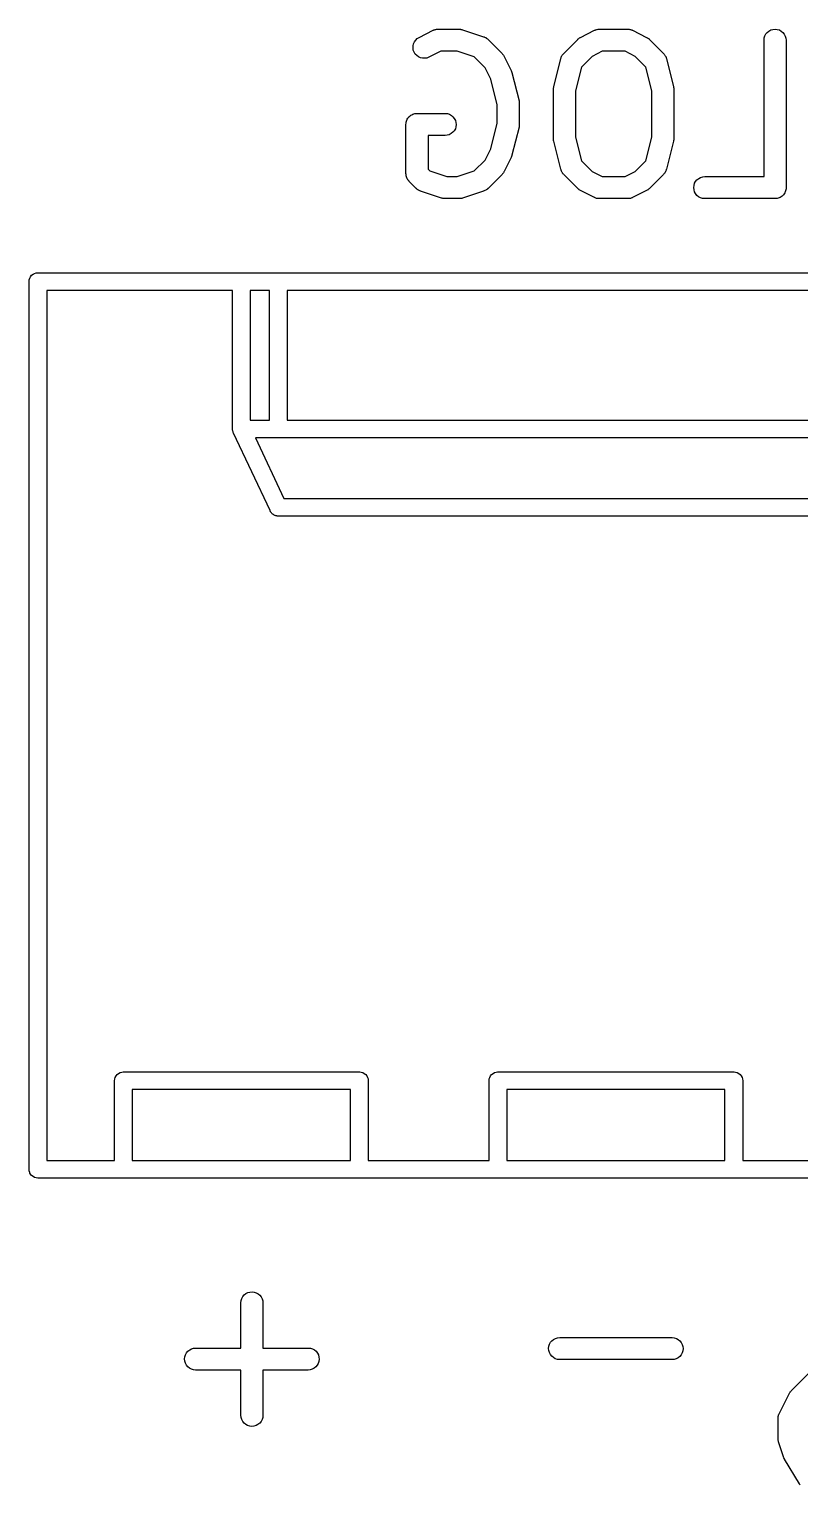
# Model space of a CAD drawing. Extents: x 112.8 to 192.9, y -122.2 to -85.3.
# Drawn here: x 156.33 to 161.55, y -121.92 to -112.04 of the extents above; entities that cross this region are included whole.
import ezdxf

# ---------------------------------------------------------------- set-up
doc = ezdxf.new("R2010")
doc.units = 0
doc.layers.add('BLACK', color=7, linetype='CONTINUOUS')

msp = doc.modelspace()

# ---------------------------------------------------------------- linework, layer by layer
at = {"layer": 'BLACK', "linetype": 'CONTINUOUS'}
for p, q in [((158.971, -112.098), (159.066, -112.05)), ((159.066, -112.05), (159.067, -112.05)), ((159.067, -112.05), (159.069, -112.049)), ((159.069, -112.049), (159.071, -112.048)), ((159.071, -112.048), (159.076, -112.047)), ((159.076, -112.047), (159.081, -112.045)), ((159.081, -112.045), (159.083, -112.044)), ((159.083, -112.044), (159.085, -112.044)), ((159.085, -112.044), (159.09, -112.043)), ((159.09, -112.043), (159.095, -112.043)), ((159.095, -112.043), (159.098, -112.043)), ((159.098, -112.043), (159.1, -112.042)), ((159.1, -112.042), (159.243, -112.042)), ((159.243, -112.042), (159.244, -112.042)), ((159.244, -112.042), (159.248, -112.043)), ((159.248, -112.043), (159.252, -112.043)), ((159.252, -112.043), (159.255, -112.044)), ((159.255, -112.044), (159.258, -112.044)), ((159.258, -112.044), (159.262, -112.045)), ((159.262, -112.045), (159.266, -112.046)), ((159.266, -112.046), (159.409, -112.094)), ((160.066, -112.098), (160.162, -112.05)), ((160.162, -112.05), (160.165, -112.049)), ((160.162, -112.05), (160.162, -112.05)), ((160.165, -112.049), (160.166, -112.048)), ((160.166, -112.048), (160.171, -112.047)), ((160.171, -112.047), (160.176, -112.045)), ((160.176, -112.045), (160.178, -112.044)), ((160.178, -112.044), (160.18, -112.044)), ((160.18, -112.044), (160.186, -112.043)), ((160.186, -112.043), (160.191, -112.043)), ((160.191, -112.043), (160.193, -112.043)), ((160.193, -112.043), (160.195, -112.042)), ((160.195, -112.042), (160.386, -112.042)), ((160.386, -112.042), (160.387, -112.042)), ((160.387, -112.042), (160.389, -112.043)), ((160.389, -112.043), (160.391, -112.043)), ((160.391, -112.043), (160.396, -112.043)), ((160.396, -112.043), (160.401, -112.044)), ((160.401, -112.044), (160.403, -112.045)), ((160.403, -112.045), (160.405, -112.045)), ((160.405, -112.045), (160.41, -112.047)), ((160.41, -112.047), (160.415, -112.048)), ((160.415, -112.048), (160.417, -112.05)), ((160.417, -112.05), (160.419, -112.05)), ((160.419, -112.05), (160.514, -112.098)), ((161.324, -112.075), (161.333, -112.064)), ((161.333, -112.064), (161.344, -112.055)), ((161.344, -112.055), (161.357, -112.048)), ((161.357, -112.048), (161.371, -112.044)), ((161.371, -112.044), (161.386, -112.042)), ((161.386, -112.042), (161.401, -112.044)), ((161.401, -112.044), (161.415, -112.048)), ((161.415, -112.048), (161.427, -112.055)), ((161.427, -112.055), (161.439, -112.065)), ((161.439, -112.065), (161.448, -112.076)), ((158.93, -112.155), (158.934, -112.141)), ((158.93, -112.17), (158.93, -112.155)), ((158.934, -112.141), (158.94, -112.128)), ((158.94, -112.128), (158.948, -112.116)), ((158.948, -112.116), (158.959, -112.106)), ((158.959, -112.106), (158.971, -112.098)), ((159.409, -112.094), (159.41, -112.094)), ((159.41, -112.094), (159.412, -112.095)), ((159.412, -112.095), (159.414, -112.096)), ((159.414, -112.096), (159.419, -112.098)), ((159.419, -112.098), (159.424, -112.1)), ((159.424, -112.1), (159.425, -112.102)), ((159.425, -112.102), (159.427, -112.103)), ((159.427, -112.103), (159.431, -112.106)), ((159.431, -112.106), (159.435, -112.109)), ((159.435, -112.109), (159.437, -112.111)), ((159.437, -112.111), (159.439, -112.112)), ((159.439, -112.112), (159.534, -112.207)), ((159.952, -112.207), (160.047, -112.112)), ((160.047, -112.112), (160.048, -112.111)), ((160.048, -112.111), (160.051, -112.109)), ((160.051, -112.109), (160.054, -112.106)), ((160.054, -112.106), (160.057, -112.104)), ((160.057, -112.104), (160.059, -112.102)), ((160.059, -112.102), (160.063, -112.1)), ((160.063, -112.1), (160.066, -112.098)), ((160.514, -112.098), (160.515, -112.098)), ((160.515, -112.098), (160.519, -112.101)), ((160.519, -112.101), (160.522, -112.103)), ((160.522, -112.103), (160.525, -112.105)), ((160.525, -112.105), (160.528, -112.106)), ((160.528, -112.106), (160.531, -112.109)), ((160.531, -112.109), (160.534, -112.112)), ((160.534, -112.112), (160.629, -112.207)), ((161.311, -112.116), (161.312, -112.102)), ((161.311, -112.117), (161.311, -112.116)), ((161.311, -113.042), (161.311, -112.117)), ((161.312, -112.102), (161.317, -112.088)), ((161.317, -112.088), (161.324, -112.075)), ((161.448, -112.076), (161.455, -112.089)), ((161.455, -112.089), (161.459, -112.103)), ((161.459, -112.103), (161.461, -112.117)), ((161.461, -112.117), (161.461, -113.117)), ((158.932, -112.184), (158.93, -112.17)), ((158.937, -112.198), (158.932, -112.184)), ((158.945, -112.211), (158.937, -112.198)), ((158.955, -112.221), (158.945, -112.211)), ((158.967, -112.23), (158.955, -112.221)), ((158.98, -112.236), (158.967, -112.23)), ((158.994, -112.239), (158.98, -112.236)), ((159.009, -112.24), (158.994, -112.239)), ((159.023, -112.238), (159.009, -112.24)), ((159.037, -112.233), (159.023, -112.238)), ((159.038, -112.232), (159.037, -112.233)), ((159.118, -112.192), (159.038, -112.232)), ((159.23, -112.192), (159.118, -112.192)), ((159.345, -112.231), (159.23, -112.192)), ((159.419, -112.305), (159.345, -112.231)), ((159.534, -112.207), (159.535, -112.208)), ((159.535, -112.208), (159.537, -112.211)), ((159.537, -112.211), (159.54, -112.214)), ((159.54, -112.214), (159.542, -112.217)), ((159.542, -112.217), (159.544, -112.219)), ((159.544, -112.219), (159.546, -112.223)), ((159.546, -112.223), (159.548, -112.227)), ((159.548, -112.227), (159.595, -112.322)), ((159.884, -112.433), (159.932, -112.242)), ((159.932, -112.241), (159.934, -112.236)), ((159.932, -112.242), (159.932, -112.241)), ((159.934, -112.236), (159.935, -112.231)), ((159.935, -112.231), (159.936, -112.229)), ((159.936, -112.229), (159.937, -112.227)), ((159.937, -112.227), (159.94, -112.223)), ((159.94, -112.223), (159.942, -112.219)), ((159.942, -112.219), (159.944, -112.217)), ((159.944, -112.217), (159.945, -112.215)), ((159.945, -112.215), (159.948, -112.211)), ((159.948, -112.211), (159.952, -112.207)), ((160.144, -112.227), (160.072, -112.299)), ((160.213, -112.192), (160.144, -112.227)), ((160.368, -112.192), (160.213, -112.192)), ((160.436, -112.227), (160.368, -112.192)), ((160.508, -112.299), (160.436, -112.227)), ((160.629, -112.207), (160.63, -112.208)), ((160.63, -112.208), (160.633, -112.212)), ((160.633, -112.212), (160.636, -112.216)), ((160.636, -112.216), (160.637, -112.218)), ((160.637, -112.218), (160.639, -112.219)), ((160.639, -112.219), (160.641, -112.224)), ((160.641, -112.224), (160.644, -112.228)), ((160.644, -112.228), (160.645, -112.23)), ((160.645, -112.23), (160.646, -112.232)), ((160.646, -112.232), (160.647, -112.237)), ((160.647, -112.237), (160.649, -112.242)), ((160.649, -112.242), (160.696, -112.433)), ((159.458, -112.382), (159.419, -112.305)), ((159.595, -112.322), (159.596, -112.323)), ((159.596, -112.323), (159.596, -112.323)), ((159.596, -112.323), (159.596, -112.323)), ((159.596, -112.323), (159.599, -112.33)), ((159.599, -112.33), (159.601, -112.337)), ((159.601, -112.337), (159.601, -112.337)), ((159.601, -112.337), (159.601, -112.337)), ((159.601, -112.337), (159.649, -112.528)), ((160.072, -112.299), (160.032, -112.46)), ((160.549, -112.46), (160.508, -112.299)), ((159.501, -112.555), (159.458, -112.382)), ((159.882, -112.447), (159.883, -112.441)), ((159.882, -112.448), (159.882, -112.447)), ((159.882, -112.45), (159.882, -112.448)), ((159.882, -112.451), (159.882, -112.45)), ((159.882, -112.784), (159.882, -112.451)), ((159.883, -112.441), (159.884, -112.435)), ((159.884, -112.434), (159.884, -112.433)), ((159.884, -112.435), (159.884, -112.434)), ((160.032, -112.46), (160.032, -112.775)), ((160.549, -112.775), (160.549, -112.46)), ((160.696, -112.433), (160.697, -112.434)), ((160.697, -112.434), (160.697, -112.435)), ((160.697, -112.435), (160.697, -112.436)), ((160.697, -112.436), (160.698, -112.442)), ((160.698, -112.442), (160.699, -112.448)), ((160.699, -112.448), (160.698, -112.449)), ((160.698, -112.449), (160.699, -112.451)), ((160.699, -112.451), (160.699, -112.784)), ((159.501, -112.68), (159.501, -112.555)), ((159.649, -112.528), (159.649, -112.529)), ((159.649, -112.529), (159.649, -112.53)), ((159.649, -112.53), (159.65, -112.531)), ((159.65, -112.531), (159.65, -112.537)), ((159.65, -112.537), (159.651, -112.543)), ((159.651, -112.543), (159.651, -112.545)), ((159.651, -112.545), (159.651, -112.546)), ((159.651, -112.546), (159.651, -112.689)), ((158.886, -112.667), (158.888, -112.66)), ((158.888, -112.659), (158.891, -112.653)), ((158.888, -112.66), (158.888, -112.659)), ((158.888, -112.66), (158.888, -112.66)), ((158.891, -112.653), (158.895, -112.647)), ((158.895, -112.646), (158.9, -112.641)), ((158.895, -112.647), (158.895, -112.646)), ((158.895, -112.647), (158.895, -112.647)), ((158.9, -112.641), (158.904, -112.636)), ((158.904, -112.635), (158.91, -112.631)), ((158.904, -112.636), (158.904, -112.635)), ((158.904, -112.635), (158.904, -112.635)), ((158.91, -112.631), (158.915, -112.626)), ((158.915, -112.626), (158.916, -112.626)), ((158.916, -112.626), (158.922, -112.623)), ((158.916, -112.626), (158.916, -112.626)), ((158.922, -112.623), (158.928, -112.619)), ((158.928, -112.619), (158.929, -112.619)), ((158.929, -112.619), (158.936, -112.617)), ((158.929, -112.619), (158.929, -112.619)), ((158.936, -112.617), (158.942, -112.615)), ((158.942, -112.615), (158.943, -112.615)), ((158.943, -112.615), (158.95, -112.614)), ((158.943, -112.615), (158.943, -112.615)), ((158.95, -112.614), (158.957, -112.614)), ((158.957, -112.614), (159.147, -112.614)), ((159.147, -112.614), (159.148, -112.614)), ((159.148, -112.614), (159.163, -112.615)), ((159.163, -112.615), (159.177, -112.62)), ((159.177, -112.62), (159.19, -112.627)), ((159.19, -112.627), (159.201, -112.636)), ((159.201, -112.636), (159.21, -112.648)), ((159.21, -112.648), (159.217, -112.661)), ((159.217, -112.661), (159.221, -112.675)), ((158.882, -112.688), (158.883, -112.681)), ((158.882, -112.689), (158.882, -112.688)), ((158.882, -112.688), (158.882, -112.688)), ((158.882, -112.688), (158.882, -112.688)), ((158.882, -112.688), (158.882, -112.688)), ((158.882, -113.022), (158.882, -112.689)), ((158.883, -112.674), (158.884, -112.673)), ((158.883, -112.681), (158.883, -112.674)), ((158.884, -112.673), (158.886, -112.667)), ((158.884, -112.673), (158.884, -112.673)), ((159.176, -112.758), (159.162, -112.762)), ((159.189, -112.751), (159.176, -112.758)), ((159.2, -112.742), (159.189, -112.751)), ((159.21, -112.731), (159.2, -112.742)), ((159.217, -112.718), (159.21, -112.731)), ((159.221, -112.704), (159.217, -112.718)), ((159.221, -112.675), (159.222, -112.689)), ((159.222, -112.689), (159.221, -112.704)), ((159.458, -112.853), (159.501, -112.68)), ((159.649, -112.707), (159.601, -112.897)), ((159.65, -112.698), (159.649, -112.704)), ((159.649, -112.704), (159.649, -112.706)), ((159.649, -112.706), (159.649, -112.707)), ((159.651, -112.693), (159.65, -112.698)), ((159.651, -112.689), (159.651, -112.69)), ((159.651, -112.69), (159.651, -112.691)), ((159.651, -112.691), (159.651, -112.693)), ((159.147, -112.764), (159.032, -112.764)), ((159.032, -112.764), (159.032, -112.991)), ((159.162, -112.762), (159.147, -112.764)), ((159.419, -112.93), (159.458, -112.853)), ((159.882, -112.785), (159.882, -112.784)), ((159.882, -112.787), (159.882, -112.785)), ((159.883, -112.793), (159.882, -112.787)), ((159.883, -112.799), (159.883, -112.793)), ((159.884, -112.8), (159.883, -112.799)), ((159.884, -112.801), (159.884, -112.8)), ((159.884, -112.802), (159.884, -112.801)), ((159.932, -112.993), (159.884, -112.802)), ((160.032, -112.775), (160.072, -112.936)), ((160.508, -112.936), (160.549, -112.775)), ((160.696, -112.802), (160.649, -112.993)), ((160.697, -112.801), (160.696, -112.802)), ((160.698, -112.794), (160.697, -112.8)), ((160.697, -112.8), (160.697, -112.801)), ((160.699, -112.785), (160.698, -112.786)), ((160.698, -112.786), (160.699, -112.788)), ((160.699, -112.788), (160.698, -112.794)), ((160.699, -112.784), (160.699, -112.785)), ((159.345, -113.004), (159.419, -112.93)), ((159.595, -112.913), (159.548, -113.008)), ((159.596, -112.913), (159.595, -112.913)), ((159.598, -112.906), (159.596, -112.912)), ((159.596, -112.912), (159.596, -112.913)), ((159.601, -112.899), (159.598, -112.906)), ((159.601, -112.897), (159.601, -112.898)), ((159.601, -112.898), (159.601, -112.899)), ((159.601, -112.899), (159.601, -112.899)), ((160.072, -112.936), (160.144, -113.008)), ((160.436, -113.008), (160.508, -112.936)), ((158.883, -113.029), (158.882, -113.022)), ((158.883, -113.036), (158.883, -113.029)), ((158.883, -113.037), (158.883, -113.036)), ((158.883, -113.036), (158.883, -113.036)), ((158.885, -113.043), (158.883, -113.037)), ((158.887, -113.05), (158.885, -113.043)), ((158.888, -113.051), (158.887, -113.05)), ((158.887, -113.05), (158.887, -113.05)), ((158.891, -113.057), (158.888, -113.051)), ((158.894, -113.063), (158.891, -113.057)), ((159.032, -112.991), (159.045, -113.004)), ((159.045, -113.004), (159.16, -113.042)), ((159.16, -113.042), (159.23, -113.042)), ((159.23, -113.042), (159.345, -113.004)), ((159.534, -113.028), (159.439, -113.123)), ((159.536, -113.024), (159.534, -113.028)), ((159.539, -113.021), (159.536, -113.024)), ((159.541, -113.019), (159.539, -113.021)), ((159.543, -113.016), (159.541, -113.019)), ((159.545, -113.013), (159.543, -113.016)), ((159.547, -113.009), (159.545, -113.013)), ((159.548, -113.008), (159.547, -113.009)), ((159.934, -112.997), (159.932, -112.993)), ((159.935, -113.002), (159.934, -112.997)), ((159.936, -113.004), (159.935, -113.002)), ((159.937, -113.006), (159.936, -113.004)), ((159.939, -113.011), (159.937, -113.006)), ((159.942, -113.015), (159.939, -113.011)), ((159.943, -113.017), (159.942, -113.015)), ((159.944, -113.019), (159.943, -113.017)), ((159.948, -113.023), (159.944, -113.019)), ((159.951, -113.027), (159.948, -113.023)), ((159.952, -113.028), (159.951, -113.027)), ((160.047, -113.123), (159.952, -113.028)), ((160.144, -113.008), (160.213, -113.042)), ((160.213, -113.042), (160.368, -113.042)), ((160.368, -113.042), (160.436, -113.008)), ((160.629, -113.028), (160.534, -113.123)), ((160.632, -113.024), (160.629, -113.028)), ((160.636, -113.02), (160.632, -113.024)), ((160.637, -113.018), (160.636, -113.02)), ((160.638, -113.016), (160.637, -113.018)), ((160.641, -113.012), (160.638, -113.016)), ((160.643, -113.007), (160.641, -113.012)), ((160.644, -113.005), (160.643, -113.007)), ((160.645, -113.003), (160.644, -113.005)), ((160.647, -112.998), (160.645, -113.003)), ((160.648, -112.994), (160.647, -112.998)), ((160.649, -112.993), (160.648, -112.994)), ((160.856, -113.064), (160.868, -113.055)), ((160.868, -113.055), (160.881, -113.048)), ((160.881, -113.048), (160.895, -113.044)), ((160.895, -113.044), (160.909, -113.042)), ((160.909, -113.042), (161.311, -113.042)), ((158.894, -113.064), (158.894, -113.063)), ((158.894, -113.063), (158.894, -113.063)), ((158.899, -113.069), (158.894, -113.064)), ((158.903, -113.074), (158.899, -113.069)), ((158.904, -113.075), (158.903, -113.074)), ((158.952, -113.123), (158.904, -113.075)), ((158.904, -113.075), (158.904, -113.075)), ((158.904, -113.075), (158.904, -113.075)), ((158.904, -113.075), (158.904, -113.075)), ((158.953, -113.124), (158.952, -113.123)), ((158.955, -113.126), (158.953, -113.124)), ((158.959, -113.129), (158.955, -113.126)), ((158.963, -113.132), (158.959, -113.129)), ((158.965, -113.133), (158.963, -113.132)), ((158.967, -113.134), (158.965, -113.133)), ((158.971, -113.137), (158.967, -113.134)), ((158.976, -113.139), (158.971, -113.137)), ((158.978, -113.14), (158.976, -113.139)), ((158.98, -113.141), (158.978, -113.14)), ((158.981, -113.141), (158.98, -113.141)), ((159.124, -113.189), (158.981, -113.141)), ((159.409, -113.141), (159.266, -113.189)), ((159.411, -113.14), (159.409, -113.141)), ((159.413, -113.139), (159.411, -113.14)), ((159.418, -113.137), (159.413, -113.139)), ((159.423, -113.135), (159.418, -113.137)), ((159.424, -113.134), (159.423, -113.135)), ((159.426, -113.133), (159.424, -113.134)), ((159.43, -113.129), (159.426, -113.133)), ((159.435, -113.127), (159.43, -113.129)), ((159.436, -113.125), (159.435, -113.127)), ((159.438, -113.124), (159.436, -113.125)), ((159.439, -113.123), (159.438, -113.124)), ((160.05, -113.125), (160.047, -113.123)), ((160.053, -113.128), (160.05, -113.125)), ((160.056, -113.13), (160.053, -113.128)), ((160.058, -113.132), (160.056, -113.13)), ((160.062, -113.134), (160.058, -113.132)), ((160.065, -113.136), (160.062, -113.134)), ((160.066, -113.137), (160.065, -113.136)), ((160.162, -113.184), (160.066, -113.137)), ((160.514, -113.137), (160.419, -113.184)), ((160.518, -113.135), (160.514, -113.137)), ((160.522, -113.133), (160.518, -113.135)), ((160.524, -113.131), (160.522, -113.133)), ((160.527, -113.129), (160.524, -113.131)), ((160.53, -113.126), (160.527, -113.129)), ((160.533, -113.124), (160.53, -113.126)), ((160.534, -113.123), (160.533, -113.124)), ((160.834, -113.117), (160.836, -113.102)), ((160.836, -113.131), (160.834, -113.117)), ((160.836, -113.102), (160.84, -113.088)), ((160.84, -113.145), (160.836, -113.131)), ((160.84, -113.088), (160.847, -113.075)), ((160.847, -113.158), (160.84, -113.145)), ((160.847, -113.075), (160.856, -113.064)), ((161.451, -113.153), (161.448, -113.159)), ((161.454, -113.147), (161.451, -113.153)), ((161.455, -113.147), (161.454, -113.147)), ((161.457, -113.14), (161.455, -113.146)), ((161.455, -113.146), (161.455, -113.147)), ((161.459, -113.133), (161.457, -113.14)), ((161.46, -113.125), (161.459, -113.132)), ((161.459, -113.132), (161.459, -113.133)), ((161.459, -113.133), (161.459, -113.133)), ((161.461, -113.118), (161.46, -113.125)), ((161.461, -113.117), (161.461, -113.118)), ((161.461, -113.118), (161.461, -113.118)), ((161.461, -113.118), (161.461, -113.118)), ((161.461, -113.118), (161.461, -113.118)), ((159.128, -113.189), (159.124, -113.189)), ((159.132, -113.191), (159.128, -113.189)), ((159.135, -113.191), (159.132, -113.191)), ((159.138, -113.192), (159.135, -113.191)), ((159.142, -113.192), (159.138, -113.192)), ((159.146, -113.192), (159.142, -113.192)), ((159.147, -113.192), (159.146, -113.192)), ((159.243, -113.192), (159.147, -113.192)), ((159.247, -113.192), (159.243, -113.192)), ((159.251, -113.192), (159.247, -113.192)), ((159.254, -113.191), (159.251, -113.192)), ((159.257, -113.191), (159.254, -113.191)), ((159.261, -113.19), (159.257, -113.191)), ((159.265, -113.189), (159.261, -113.19)), ((159.266, -113.189), (159.265, -113.189)), ((160.164, -113.185), (160.162, -113.184)), ((160.166, -113.186), (160.164, -113.185)), ((160.17, -113.188), (160.166, -113.186)), ((160.175, -113.19), (160.17, -113.188)), ((160.177, -113.19), (160.175, -113.19)), ((160.179, -113.191), (160.177, -113.19)), ((160.185, -113.191), (160.179, -113.191)), ((160.19, -113.192), (160.185, -113.191)), ((160.192, -113.192), (160.19, -113.192)), ((160.194, -113.192), (160.192, -113.192)), ((160.195, -113.192), (160.194, -113.192)), ((160.386, -113.192), (160.195, -113.192)), ((160.388, -113.192), (160.386, -113.192)), ((160.39, -113.192), (160.388, -113.192)), ((160.395, -113.191), (160.39, -113.192)), ((160.4, -113.191), (160.395, -113.191)), ((160.402, -113.19), (160.4, -113.191)), ((160.404, -113.19), (160.402, -113.19)), ((160.409, -113.188), (160.404, -113.19)), ((160.414, -113.187), (160.409, -113.188)), ((160.416, -113.186), (160.414, -113.187)), ((160.418, -113.185), (160.416, -113.186)), ((160.419, -113.184), (160.418, -113.185)), ((160.856, -113.17), (160.847, -113.158)), ((160.867, -113.179), (160.856, -113.17)), ((160.88, -113.186), (160.867, -113.179)), ((160.894, -113.191), (160.88, -113.186)), ((160.908, -113.192), (160.894, -113.191)), ((160.909, -113.192), (160.908, -113.192)), ((161.386, -113.192), (160.909, -113.192)), ((161.393, -113.192), (161.386, -113.192)), ((161.4, -113.191), (161.393, -113.192)), ((161.407, -113.189), (161.4, -113.191)), ((161.4, -113.191), (161.4, -113.191)), ((161.4, -113.191), (161.4, -113.191)), ((161.414, -113.187), (161.407, -113.189)), ((161.42, -113.183), (161.414, -113.187)), ((161.414, -113.187), (161.414, -113.187)), ((161.414, -113.187), (161.414, -113.187)), ((161.427, -113.18), (161.42, -113.183)), ((161.433, -113.175), (161.427, -113.18)), ((161.427, -113.18), (161.427, -113.18)), ((161.427, -113.18), (161.427, -113.18)), ((161.438, -113.171), (161.433, -113.175)), ((161.443, -113.165), (161.438, -113.171)), ((161.438, -113.171), (161.438, -113.171)), ((161.438, -113.171), (161.438, -113.171)), ((161.447, -113.16), (161.443, -113.165)), ((161.448, -113.16), (161.447, -113.16)), ((161.448, -113.159), (161.448, -113.16)), ((156.326, -113.755), (156.327, -113.743)), ((156.327, -113.743), (156.33, -113.732)), ((156.33, -113.732), (156.336, -113.722)), ((156.336, -113.722), (156.343, -113.712)), ((156.343, -113.712), (156.353, -113.705)), ((156.353, -113.705), (156.363, -113.699)), ((156.363, -113.699), (156.374, -113.696)), ((156.374, -113.696), (156.383, -113.695)), ((156.383, -113.695), (156.383, -113.695)), ((156.383, -113.695), (156.386, -113.695)), ((156.386, -113.695), (156.389, -113.695)), ((156.389, -113.695), (157.763, -113.695)), ((157.763, -113.695), (157.766, -113.695)), ((157.766, -113.695), (157.769, -113.695)), ((157.769, -113.695), (158.013, -113.695)), ((158.013, -113.695), (158.016, -113.695)), ((158.016, -113.695), (158.019, -113.695)), ((158.019, -113.695), (165.133, -113.695)), ((156.326, -113.758), (156.326, -113.755)), ((156.326, -119.772), (156.326, -113.758)), ((157.706, -113.815), (156.446, -113.815)), ((156.446, -113.815), (156.446, -119.715)), ((157.706, -114.752), (157.706, -113.815)), ((157.826, -113.815), (157.826, -114.695)), ((157.956, -113.815), (157.826, -113.815)), ((157.956, -114.695), (157.956, -113.815)), ((158.076, -113.815), (158.076, -114.695)), ((165.076, -113.815), (158.076, -113.815)), ((157.826, -114.695), (157.956, -114.695)), ((158.076, -114.695), (165.076, -114.695)), ((157.706, -114.755), (157.706, -114.752)), ((157.706, -114.756), (157.706, -114.755)), ((157.706, -114.758), (157.706, -114.756)), ((157.706, -114.762), (157.706, -114.758)), ((157.707, -114.767), (157.706, -114.762)), ((157.707, -114.768), (157.707, -114.767)), ((157.708, -114.77), (157.707, -114.768)), ((157.709, -114.774), (157.708, -114.77)), ((157.71, -114.778), (157.709, -114.774)), ((157.712, -114.782), (157.71, -114.778)), ((157.96, -115.307), (157.712, -114.782)), ((158.013, -114.815), (157.861, -114.815)), ((157.861, -114.815), (158.054, -115.225)), ((158.016, -114.815), (158.013, -114.815)), ((158.019, -114.815), (158.016, -114.815)), ((165.133, -114.815), (158.019, -114.815)), ((158.054, -115.225), (165.098, -115.225)), ((157.96, -115.308), (157.96, -115.307)), ((157.962, -115.312), (157.96, -115.308)), ((157.963, -115.313), (157.962, -115.312)), ((157.964, -115.315), (157.963, -115.313)), ((157.966, -115.318), (157.964, -115.315)), ((157.967, -115.32), (157.966, -115.318)), ((157.968, -115.321), (157.967, -115.32)), ((157.971, -115.324), (157.968, -115.321)), ((157.973, -115.328), (157.971, -115.324)), ((157.974, -115.329), (157.973, -115.328)), ((157.975, -115.33), (157.974, -115.329)), ((157.979, -115.332), (157.975, -115.33)), ((157.983, -115.335), (157.979, -115.332)), ((157.984, -115.336), (157.983, -115.335)), ((157.985, -115.337), (157.984, -115.336)), ((157.989, -115.339), (157.985, -115.337)), ((157.993, -115.341), (157.989, -115.339)), ((157.994, -115.341), (157.993, -115.341)), ((157.996, -115.342), (157.994, -115.341)), ((158, -115.343), (157.996, -115.342)), ((158.004, -115.344), (158, -115.343)), ((158.006, -115.344), (158.004, -115.344)), ((158.007, -115.345), (158.006, -115.344)), ((158.012, -115.345), (158.007, -115.345)), ((158.013, -115.345), (158.012, -115.345)), ((158.015, -115.345), (158.013, -115.345)), ((158.019, -115.345), (158.015, -115.345)), ((158.02, -115.345), (158.019, -115.345)), ((165.132, -115.345), (158.02, -115.345)), ((156.906, -119.175), (156.907, -119.163)), ((156.906, -119.178), (156.906, -119.175)), ((156.906, -119.715), (156.906, -119.178)), ((156.907, -119.163), (156.91, -119.152)), ((156.91, -119.152), (156.916, -119.142)), ((156.916, -119.142), (156.923, -119.132)), ((156.923, -119.132), (156.933, -119.125)), ((156.933, -119.125), (156.943, -119.119)), ((156.943, -119.119), (156.954, -119.116)), ((156.954, -119.116), (156.963, -119.115)), ((156.963, -119.115), (156.963, -119.115)), ((156.963, -119.115), (156.966, -119.115)), ((156.966, -119.115), (156.969, -119.115)), ((156.969, -119.115), (158.563, -119.115)), ((158.563, -119.115), (158.566, -119.115)), ((158.566, -119.115), (158.569, -119.115)), ((158.569, -119.115), (158.569, -119.115)), ((158.569, -119.115), (158.578, -119.116)), ((158.578, -119.116), (158.589, -119.119)), ((158.589, -119.119), (158.599, -119.125)), ((158.599, -119.125), (158.609, -119.132)), ((158.609, -119.132), (158.616, -119.142)), ((158.616, -119.142), (158.622, -119.152)), ((158.622, -119.152), (158.625, -119.163)), ((158.625, -119.163), (158.626, -119.175)), ((158.626, -119.175), (158.626, -119.178)), ((158.626, -119.178), (158.626, -119.715)), ((159.446, -119.175), (159.447, -119.163)), ((159.446, -119.178), (159.446, -119.175)), ((159.446, -119.715), (159.446, -119.178)), ((159.447, -119.163), (159.45, -119.152)), ((159.45, -119.152), (159.456, -119.142)), ((159.456, -119.142), (159.463, -119.132)), ((159.463, -119.132), (159.473, -119.125)), ((159.473, -119.125), (159.483, -119.119)), ((159.483, -119.119), (159.494, -119.116)), ((159.494, -119.116), (159.503, -119.115)), ((159.503, -119.115), (159.503, -119.115)), ((159.503, -119.115), (159.506, -119.115)), ((159.506, -119.115), (159.509, -119.115)), ((159.509, -119.115), (161.103, -119.115)), ((161.103, -119.115), (161.106, -119.115)), ((161.106, -119.115), (161.109, -119.115)), ((161.109, -119.115), (161.109, -119.115)), ((161.109, -119.115), (161.118, -119.116)), ((161.118, -119.116), (161.129, -119.119)), ((161.129, -119.119), (161.139, -119.125)), ((161.139, -119.125), (161.149, -119.132)), ((161.149, -119.132), (161.156, -119.142)), ((161.156, -119.142), (161.162, -119.152)), ((161.162, -119.152), (161.165, -119.163)), ((161.165, -119.163), (161.166, -119.175)), ((161.166, -119.175), (161.166, -119.178)), ((161.166, -119.178), (161.166, -119.715)), ((157.026, -119.235), (157.026, -119.715)), ((158.506, -119.235), (157.026, -119.235)), ((158.506, -119.715), (158.506, -119.235)), ((159.566, -119.235), (159.566, -119.715)), ((161.046, -119.235), (159.566, -119.235)), ((161.046, -119.715), (161.046, -119.235)), ((156.446, -119.715), (156.906, -119.715)), ((157.026, -119.715), (158.506, -119.715)), ((158.626, -119.715), (159.446, -119.715)), ((159.566, -119.715), (161.046, -119.715)), ((161.166, -119.715), (161.986, -119.715)), ((156.326, -119.775), (156.326, -119.772)), ((156.327, -119.787), (156.326, -119.775)), ((156.33, -119.798), (156.327, -119.787)), ((156.332, -119.802), (156.33, -119.798)), ((156.336, -119.808), (156.332, -119.802)), ((156.343, -119.818), (156.336, -119.808)), ((156.353, -119.825), (156.343, -119.818)), ((156.363, -119.831), (156.353, -119.825)), ((156.374, -119.834), (156.363, -119.831)), ((156.386, -119.835), (156.374, -119.834)), ((156.389, -119.835), (156.386, -119.835)), ((156.963, -119.835), (156.389, -119.835)), ((156.966, -119.835), (156.963, -119.835)), ((156.969, -119.835), (156.966, -119.835)), ((158.563, -119.835), (156.969, -119.835)), ((158.566, -119.835), (158.563, -119.835)), ((158.569, -119.835), (158.566, -119.835)), ((159.503, -119.835), (158.569, -119.835)), ((159.506, -119.835), (159.503, -119.835)), ((159.509, -119.835), (159.506, -119.835)), ((161.103, -119.835), (159.509, -119.835)), ((161.106, -119.835), (161.103, -119.835)), ((161.109, -119.835), (161.106, -119.835)), ((162.043, -119.835), (161.109, -119.835)), ((157.764, -120.666), (157.768, -120.652)), ((157.768, -120.652), (157.775, -120.639)), ((157.775, -120.639), (157.785, -120.628)), ((157.785, -120.628), (157.796, -120.619)), ((157.796, -120.619), (157.809, -120.612)), ((157.809, -120.612), (157.823, -120.608)), ((157.823, -120.608), (157.838, -120.607)), ((157.838, -120.607), (157.852, -120.608)), ((157.852, -120.608), (157.866, -120.613)), ((157.866, -120.613), (157.879, -120.62)), ((157.879, -120.62), (157.89, -120.629)), ((157.89, -120.629), (157.9, -120.64)), ((157.9, -120.64), (157.907, -120.653)), ((157.907, -120.653), (157.911, -120.667)), ((157.762, -120.681), (157.764, -120.666)), ((157.762, -120.682), (157.762, -120.681)), ((157.762, -120.988), (157.762, -120.682)), ((157.911, -120.667), (157.912, -120.682)), ((157.912, -120.682), (157.912, -120.988)), ((159.856, -120.962), (159.863, -120.949)), ((159.863, -120.949), (159.872, -120.938)), ((159.872, -120.938), (159.883, -120.929)), ((159.883, -120.929), (159.896, -120.922)), ((159.896, -120.922), (159.91, -120.918)), ((159.91, -120.918), (159.925, -120.916)), ((159.925, -120.916), (160.687, -120.916)), ((160.687, -120.916), (160.688, -120.916)), ((160.688, -120.916), (160.702, -120.918)), ((160.702, -120.918), (160.716, -120.922)), ((160.716, -120.922), (160.729, -120.929)), ((160.729, -120.929), (160.74, -120.939)), ((160.74, -120.939), (160.749, -120.95)), ((160.749, -120.95), (160.756, -120.963)), ((157.381, -121.062), (157.383, -121.048)), ((157.383, -121.048), (157.387, -121.034)), ((157.387, -121.034), (157.394, -121.021)), ((157.394, -121.021), (157.403, -121.01)), ((157.403, -121.01), (157.415, -121)), ((157.415, -121), (157.428, -120.993)), ((157.428, -120.993), (157.442, -120.989)), ((157.442, -120.989), (157.456, -120.988)), ((157.456, -120.988), (157.762, -120.988)), ((157.912, -120.988), (158.218, -120.988)), ((158.218, -120.988), (158.219, -120.988)), ((158.219, -120.988), (158.234, -120.989)), ((158.234, -120.989), (158.248, -120.994)), ((158.248, -120.994), (158.261, -121.001)), ((158.261, -121.001), (158.272, -121.01)), ((158.272, -121.01), (158.281, -121.022)), ((158.281, -121.022), (158.288, -121.035)), ((158.288, -121.035), (158.292, -121.049)), ((158.292, -121.049), (158.293, -121.063)), ((159.85, -120.991), (159.851, -120.976)), ((159.851, -121.005), (159.85, -120.991)), ((159.851, -120.976), (159.856, -120.962)), ((159.855, -121.019), (159.851, -121.005)), ((159.862, -121.032), (159.855, -121.019)), ((159.871, -121.044), (159.862, -121.032)), ((159.882, -121.053), (159.871, -121.044)), ((159.895, -121.06), (159.882, -121.053)), ((160.728, -121.054), (160.715, -121.061)), ((160.74, -121.045), (160.728, -121.054)), ((160.749, -121.033), (160.74, -121.045)), ((160.756, -121.02), (160.749, -121.033)), ((160.756, -120.963), (160.76, -120.977)), ((160.76, -121.006), (160.756, -121.02)), ((160.76, -120.977), (160.762, -120.992)), ((160.762, -120.992), (160.76, -121.006)), ((157.383, -121.077), (157.381, -121.062)), ((157.387, -121.091), (157.383, -121.077)), ((157.393, -121.104), (157.387, -121.091)), ((157.403, -121.115), (157.393, -121.104)), ((157.414, -121.125), (157.403, -121.115)), ((157.427, -121.132), (157.414, -121.125)), ((157.441, -121.136), (157.427, -121.132)), ((157.455, -121.138), (157.441, -121.136)), ((157.456, -121.138), (157.455, -121.138)), ((157.762, -121.138), (157.456, -121.138)), ((157.762, -121.444), (157.762, -121.138)), ((158.218, -121.138), (157.912, -121.138)), ((157.912, -121.138), (157.912, -121.444)), ((158.233, -121.136), (158.218, -121.138)), ((158.247, -121.132), (158.233, -121.136)), ((158.26, -121.125), (158.247, -121.132)), ((158.271, -121.116), (158.26, -121.125)), ((158.28, -121.105), (158.271, -121.116)), ((158.287, -121.092), (158.28, -121.105)), ((158.292, -121.078), (158.287, -121.092)), ((158.293, -121.063), (158.292, -121.078)), ((159.909, -121.065), (159.895, -121.06)), ((159.924, -121.066), (159.909, -121.065)), ((159.925, -121.066), (159.924, -121.066)), ((160.687, -121.066), (159.925, -121.066)), ((160.701, -121.065), (160.687, -121.066)), ((160.715, -121.061), (160.701, -121.065)), ((161.495, -121.279), (161.663, -121.111)), ((161.413, -121.433), (161.481, -121.299)), ((161.481, -121.298), (161.484, -121.294)), ((161.481, -121.299), (161.481, -121.298)), ((161.484, -121.294), (161.486, -121.29)), ((161.486, -121.29), (161.488, -121.288)), ((161.488, -121.288), (161.489, -121.285)), ((161.489, -121.285), (161.492, -121.282)), ((161.492, -121.282), (161.495, -121.279)), ((157.764, -121.458), (157.762, -121.444)), ((157.912, -121.445), (157.911, -121.459)), ((157.912, -121.444), (157.912, -121.445)), ((161.407, -121.451), (161.408, -121.449)), ((161.408, -121.447), (161.41, -121.442)), ((161.408, -121.449), (161.408, -121.447)), ((161.41, -121.442), (161.412, -121.437)), ((161.412, -121.437), (161.413, -121.435)), ((161.413, -121.435), (161.413, -121.433)), ((157.768, -121.472), (157.764, -121.458)), ((157.775, -121.485), (157.768, -121.472)), ((157.784, -121.497), (157.775, -121.485)), ((157.795, -121.506), (157.784, -121.497)), ((157.808, -121.513), (157.795, -121.506)), ((157.822, -121.517), (157.808, -121.513)), ((157.837, -121.519), (157.822, -121.517)), ((157.851, -121.517), (157.837, -121.519)), ((157.865, -121.513), (157.851, -121.517)), ((157.878, -121.506), (157.865, -121.513)), ((157.89, -121.497), (157.878, -121.506)), ((157.899, -121.486), (157.89, -121.497)), ((157.906, -121.473), (157.899, -121.486)), ((157.911, -121.459), (157.906, -121.473)), ((161.406, -121.461), (161.407, -121.456)), ((161.406, -121.464), (161.406, -121.461)), ((161.406, -121.466), (161.406, -121.464)), ((161.406, -121.467), (161.406, -121.466)), ((161.406, -121.601), (161.406, -121.467)), ((161.407, -121.456), (161.407, -121.451)), ((161.406, -121.606), (161.406, -121.601)), ((161.406, -121.61), (161.406, -121.606)), ((161.407, -121.613), (161.406, -121.61)), ((161.407, -121.616), (161.407, -121.613)), ((161.408, -121.62), (161.407, -121.616)), ((161.409, -121.624), (161.408, -121.62)), ((161.409, -121.625), (161.409, -121.624)), ((161.443, -121.726), (161.409, -121.625)), ((161.443, -121.727), (161.443, -121.726)), ((161.446, -121.733), (161.443, -121.727)), ((161.443, -121.727), (161.443, -121.727)), ((161.449, -121.74), (161.446, -121.733)), ((161.45, -121.741), (161.449, -121.74)), ((161.449, -121.74), (161.449, -121.74)), ((161.449, -121.74), (161.449, -121.74)), ((161.551, -121.909), (161.45, -121.741)), ((161.552, -121.911), (161.551, -121.909)), ((161.552, -121.912), (161.552, -121.911)), ((161.556, -121.916), (161.552, -121.912))]:
    msp.add_line(p, q, dxfattribs=at)

doc.saveas('drawing.dxf')
